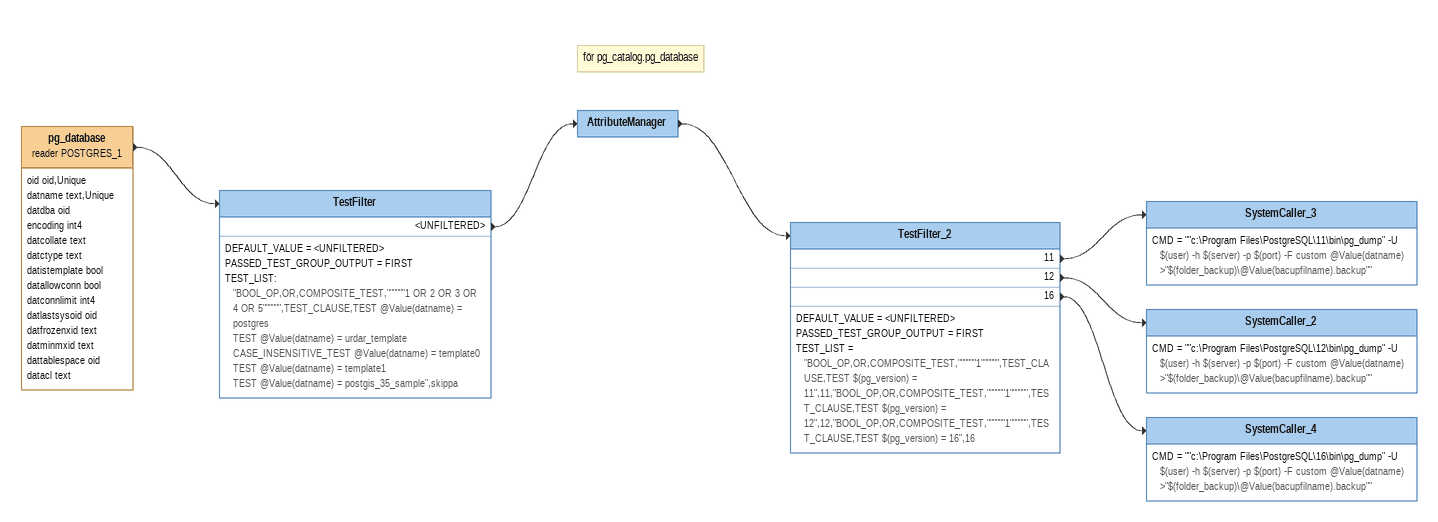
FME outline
pg_database (reader POSTGRES_1)
    attributes: oid oid,Unique, datname text,Unique, datdba oid, encoding int4, datcollate text, datctype text, datistemplate bool, datallowconn bool, datconnlimit int4, datlastsysoid oid, datfrozenxid text, datminmxid text, dattablespace oid, datacl text
    -> TestFilter
TestFilter
    DEFAULT_VALUE = <UNFILTERED>
    PASSED_TEST_GROUP_OUTPUT = FIRST
    TEST_LIST:
      "BOOL_OP,OR,COMPOSITE_TEST,""""""1 OR 2 OR 3 OR 4 OR 5"""""",TEST_CLAUSE,TEST @Value(datname) = postgres
      TEST @Value(datname) = urdar_template
      CASE_INSENSITIVE_TEST @Value(datname) = template0
      TEST @Value(datname) = template1
      TEST @Value(datname) = postgis_35_sample",skippa
    <UNFILTERED> -> AttributeManager
Note: för pg_catalog.pg_database
AttributeManager
    -> TestFilter_2
TestFilter_2
    DEFAULT_VALUE = <UNFILTERED>
    PASSED_TEST_GROUP_OUTPUT = FIRST
    TEST_LIST = "BOOL_OP,OR,COMPOSITE_TEST,""""""1"""""",TEST_CLAUSE,TEST $(pg_version) = 11",11,"BOOL_OP,OR,COMPOSITE_TEST,""""""1"""""",TEST_CLAUSE,TEST $(pg_version) = 12",12,"BOOL_OP,OR,COMPOSITE_TEST,""""""1"""""",TEST_CLAUSE,TEST $(pg_version) = 16",16
    11 -> SystemCaller_3
    12 -> SystemCaller_2
    16 -> SystemCaller_4
SystemCaller_3
    CMD = ""c:\Program Files\PostgreSQL\11\bin\pg_dump" -U $(user) -h $(server) -p $(port) -F custom @Value(datname)  >"$(folder_backup)\@Value(bacupfilname).backup""
SystemCaller_2
    CMD = ""c:\Program Files\PostgreSQL\12\bin\pg_dump" -U $(user) -h $(server) -p $(port) -F custom @Value(datname)  >"$(folder_backup)\@Value(bacupfilname).backup""
SystemCaller_4
    CMD = ""c:\Program Files\PostgreSQL\16\bin\pg_dump" -U $(user) -h $(server) -p $(port) -F custom @Value(datname)  >"$(folder_backup)\@Value(bacupfilname).backup""
